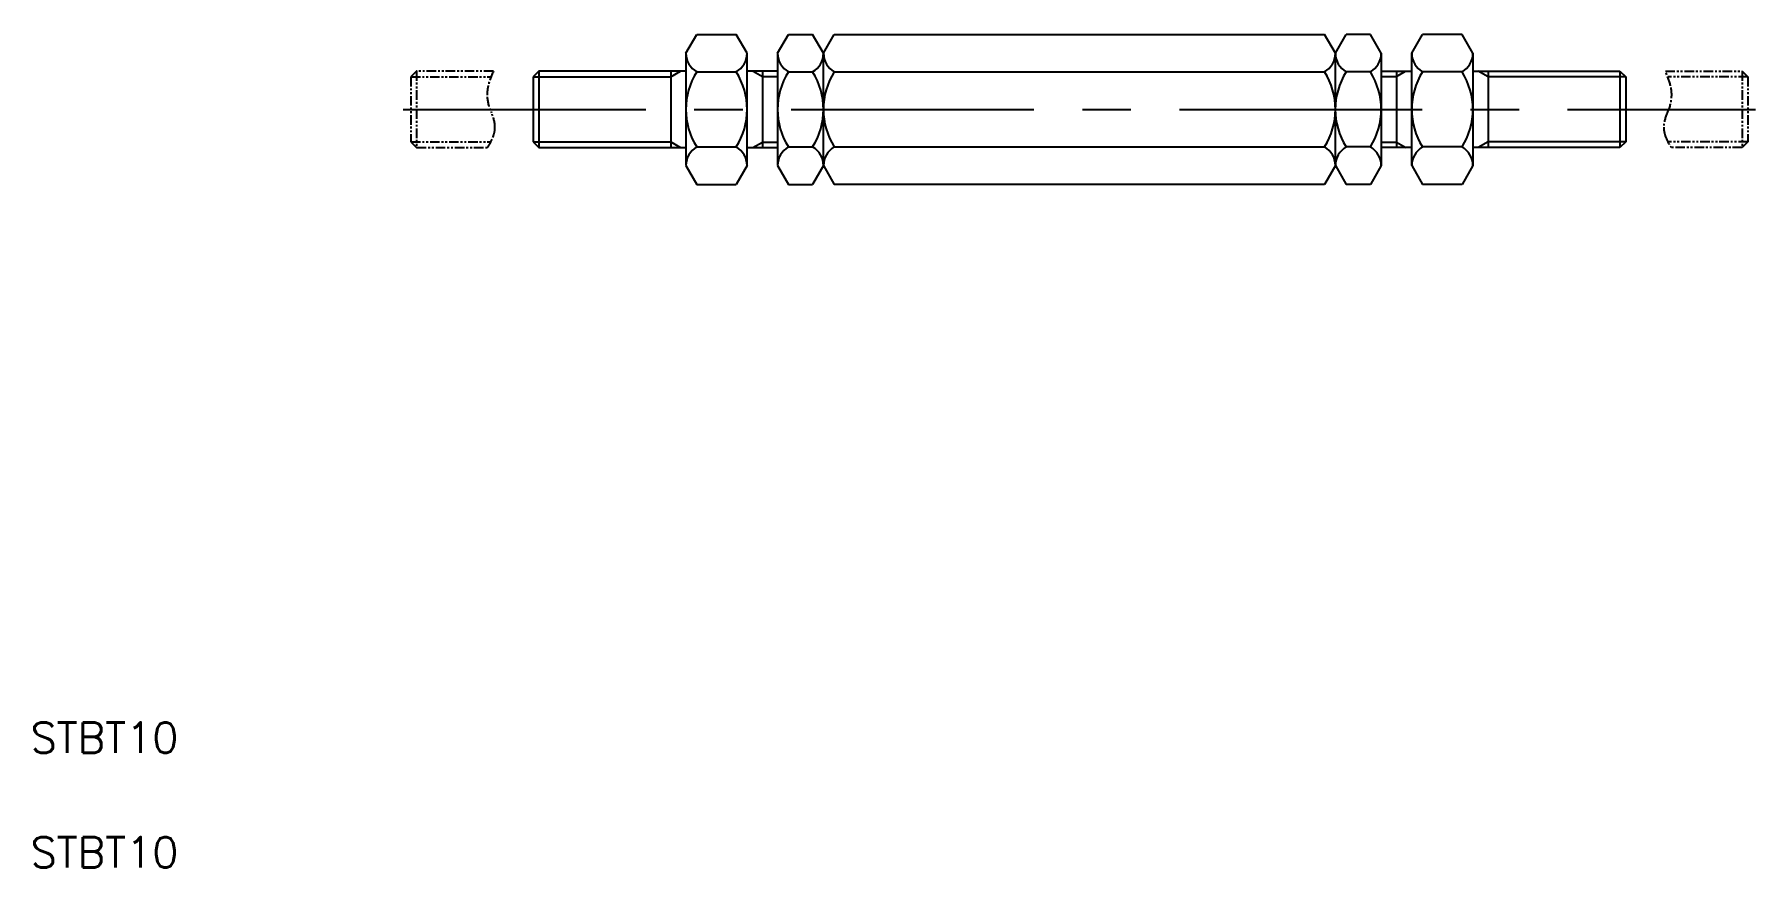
# Model space of a CAD drawing. Extents: x 11 to 236, y 10 to 119.
import ezdxf

# ---------------------------------------------------------------- set-up
doc = ezdxf.new("R2010")
doc.units = 0
doc.linetypes.add('CENTER', pattern=[50.8, 31.75, -6.35, 6.35, -6.35])
doc.linetypes.add('PHANTOM', pattern=[2.5, 1.25, -0.25, 0.25, -0.25, 0.25, -0.25])
doc.layers.get('0').update_dxf_attribs({"linetype": 'CONTINUOUS'})
doc.layers.add('CENTER', color=1, linetype='CENTER')
doc.styles.get("Standard").update_dxf_attribs({"font": 'txt', "bigfont": 'BIGFONT'})

msp = doc.modelspace()

# ---------------------------------------------------------------- linework, layer by layer
at = {"color": 7, "linetype": 'CONTINUOUS'}
for p, q in [((95.79, 116.57), (97.21, 119.03)), ((97.21, 119.03), (102.37, 119.03)), ((103.79, 116.57), (102.37, 119.03)), ((107.79, 116.57), (109.21, 119.03)), ((109.21, 119.03), (112.37, 119.03)), ((113.79, 116.57), (112.37, 119.03)), ((113.79, 116.57), (115.21, 119.03)), ((115.21, 119.03), (179.37, 119.03)), ((180.79, 116.57), (179.37, 119.03)), ((180.79, 116.57), (182.21, 119.03)), ((185.37, 119.03), (182.21, 119.03)), ((186.79, 116.57), (185.37, 119.03)), ((190.79, 116.57), (192.21, 119.03)), ((197.37, 119.03), (192.21, 119.03)), ((198.79, 116.57), (197.37, 119.03)), ((95.79, 116.57), (95.79, 101.86)), ((103.79, 101.86), (103.79, 116.57)), ((107.79, 116.57), (107.79, 101.86)), ((113.79, 101.86), (113.79, 116.57)), ((180.79, 101.86), (180.79, 116.57)), ((186.79, 116.57), (186.79, 101.86)), ((190.79, 101.86), (190.79, 116.57)), ((198.79, 116.57), (198.79, 101.86)), ((76.54, 114.22), (75.79, 113.47)), ((75.79, 113.47), (75.79, 104.97)), ((76.54, 114.22), (76.54, 104.22)), ((95.79, 114.22), (76.54, 114.22)), ((93.79, 114.22), (93.79, 104.22)), ((97.21, 114.12), (102.37, 114.12)), ((107.79, 114.22), (103.79, 114.22)), ((105.79, 114.22), (105.79, 104.22)), ((109.21, 114.12), (112.37, 114.12)), ((115.21, 114.12), (179.37, 114.12)), ((185.37, 114.12), (182.21, 114.12)), ((186.79, 114.22), (190.79, 114.22)), ((188.79, 114.22), (188.79, 104.22)), ((197.37, 114.12), (192.21, 114.12)), ((198.79, 114.22), (218.04, 114.22)), ((200.79, 114.22), (200.79, 104.22)), ((218.04, 114.22), (218.04, 104.22)), ((218.04, 114.22), (218.79, 113.47)), ((218.79, 113.47), (218.79, 104.97)), ((75.79, 104.97), (76.54, 104.22)), ((76.54, 104.22), (95.79, 104.22)), ((97.21, 104.31), (102.37, 104.31)), ((103.79, 104.22), (107.79, 104.22)), ((109.21, 104.31), (112.37, 104.31)), ((115.21, 104.31), (179.37, 104.31)), ((185.37, 104.31), (182.21, 104.31)), ((190.79, 104.22), (186.79, 104.22)), ((197.37, 104.31), (192.21, 104.31)), ((218.04, 104.22), (198.79, 104.22)), ((218.79, 104.97), (218.04, 104.22)), ((95.79, 101.86), (97.21, 99.4)), ((103.79, 101.86), (102.37, 99.4)), ((107.79, 101.86), (109.21, 99.4)), ((113.79, 101.86), (112.37, 99.4)), ((113.79, 101.86), (115.21, 99.4)), ((180.79, 101.86), (179.37, 99.4)), ((180.79, 101.86), (182.21, 99.4)), ((186.79, 101.86), (185.37, 99.4)), ((190.79, 101.86), (192.21, 99.4)), ((198.79, 101.86), (197.37, 99.4)), ((97.21, 99.4), (102.37, 99.4)), ((109.21, 99.4), (112.37, 99.4)), ((179.37, 99.4), (115.21, 99.4)), ((185.37, 99.4), (182.21, 99.4)), ((197.37, 99.4), (192.21, 99.4))]:
    msp.add_line(p, q, dxfattribs=at)
at = {"color": 3, "linetype": 'PHANTOM'}
for p, q in [((60.54, 114.22), (59.79, 113.47)), ((59.79, 113.47), (59.79, 104.97)), ((59.79, 113.47), (70.26, 113.47)), ((60.54, 114.22), (60.54, 104.22)), ((70.59, 114.22), (60.54, 114.22)), ((223.98, 114.22), (234.04, 114.22)), ((234.79, 113.47), (224.31, 113.47)), ((234.04, 114.22), (234.04, 104.22)), ((234.04, 114.22), (234.79, 113.47)), ((234.79, 113.47), (234.79, 104.97)), ((59.79, 104.97), (70.27, 104.97)), ((59.79, 104.97), (60.54, 104.22)), ((60.54, 104.22), (69.83, 104.22)), ((234.79, 104.97), (224.3, 104.97)), ((234.04, 104.22), (224.74, 104.22)), ((234.79, 104.97), (234.04, 104.22))]:
    msp.add_line(p, q, dxfattribs=at)
at = {"color": 3, "linetype": 'CONTINUOUS'}
for p, q in [((75.79, 113.47), (93.79, 113.47)), ((93.79, 113.47), (95.09, 114.22)), ((104.6, 114.22), (105.79, 113.53)), ((105.79, 113.53), (107.79, 113.53)), ((186.79, 113.53), (188.79, 113.53)), ((188.79, 113.53), (189.98, 114.22)), ((200.79, 113.47), (199.49, 114.22)), ((218.79, 113.47), (200.79, 113.47)), ((75.79, 104.97), (93.79, 104.97)), ((93.79, 104.97), (95.09, 104.22)), ((104.56, 104.22), (105.79, 104.93)), ((105.79, 104.93), (107.79, 104.93)), ((186.79, 104.93), (188.79, 104.93)), ((188.79, 104.93), (190.02, 104.22)), ((200.79, 104.97), (199.49, 104.22)), ((218.79, 104.97), (200.79, 104.97))]:
    msp.add_line(p, q, dxfattribs=at)
at = {"color": 7, "linetype": 'CONTINUOUS'}
for centre, radius, start, end in [((98.62, 116.58), 2.83, 180.0757, 240.0757), ((100.96, 116.58), 2.83, 299.9243, 359.9243), ((110.62, 116.58), 2.83, 180.0757, 240.0757), ((110.96, 116.58), 2.83, 299.9243, 359.9243), ((116.62, 116.58), 2.83, 180.0757, 240.0757), ((177.96, 116.58), 2.83, 299.9243, 359.9243), ((183.62, 116.58), 2.83, 180.0757, 240.0757), ((183.96, 116.58), 2.83, 299.9243, 359.9243), ((193.62, 116.58), 2.83, 180.0757, 240.0757), ((195.96, 116.58), 2.83, 299.9243, 359.9243), ((104.98, 109.22), 9.2, 147.7493, 212.2507), ((94.59, 109.22), 9.2, 327.7493, 32.2507), ((116.98, 109.22), 9.2, 147.7493, 212.2507), ((104.59, 109.22), 9.2, 327.7493, 32.2507), ((122.98, 109.22), 9.2, 147.7493, 180), ((171.59, 109.22), 9.2, 0, 32.2507), ((189.98, 109.22), 9.2, 147.7493, 212.2507), ((177.59, 109.22), 9.2, 327.7493, 32.2507), ((199.98, 109.22), 9.2, 147.7493, 212.2507), ((189.59, 109.22), 9.2, 327.7493, 32.2507), ((122.98, 109.22), 9.2, 180, 212.2507), ((171.59, 109.22), 9.2, 327.7493, 0), ((98.62, 101.86), 2.83, 119.9243, 179.9243), ((100.96, 101.86), 2.83, 0.0757, 60.0757), ((110.62, 101.86), 2.83, 119.9243, 179.9243), ((110.96, 101.86), 2.83, 0.0757, 60.0757), ((116.62, 101.86), 2.83, 119.9243, 179.9243), ((177.96, 101.86), 2.83, 0.0757, 60.0757), ((183.62, 101.86), 2.83, 119.9243, 179.9243), ((183.96, 101.86), 2.83, 0.0757, 60.0757), ((193.62, 101.86), 2.83, 119.9243, 179.9243), ((195.96, 101.86), 2.83, 0.0757, 60.0757)]:
    msp.add_arc(centre, radius, start, end, dxfattribs=at)
at = {"color": 3, "linetype": 'PHANTOM'}
for centre, radius, start, end in [((78.52, 110.28), 8.85, 153.5915, 166.5359), ((216.05, 110.28), 8.85, 13.4641, 26.4085), ((74.92, 111.14), 5.15, 166.5359, 183.5383), ((75.06, 111.15), 5.29, 183.5383, 206.7473), ((219.52, 111.15), 5.29, 333.2527, 356.4617), ((219.66, 111.14), 5.15, 356.4617, 13.4641), ((66.49, 106.84), 4.3, 0.9795, 26.7473), ((228.08, 106.84), 4.3, 153.2527, 179.0205), ((67.52, 106.85), 3.27, 340.2992, 0.9795), ((227.05, 106.85), 3.27, 179.0205, 199.7008), ((64.01, 108.11), 7, 326.2033, 340.2992), ((230.56, 108.11), 7, 199.7008, 213.7967)]:
    msp.add_arc(centre, radius, start, end, dxfattribs=at)
at = {"layer": 'CENTER', "color": 1, "linetype": 'CENTER'}
msp.add_line((58.78, 109.22), (235.79, 109.22), dxfattribs=at)

# ---------------------------------------------------------------- texts
at = {"color": 7, "linetype": 'CONTINUOUS'}
for p in [(10, 25), (10, 10)]:
    msp.add_text('STBT10', height=4, dxfattribs=at).set_placement(p)

doc.saveas('drawing.dxf')
